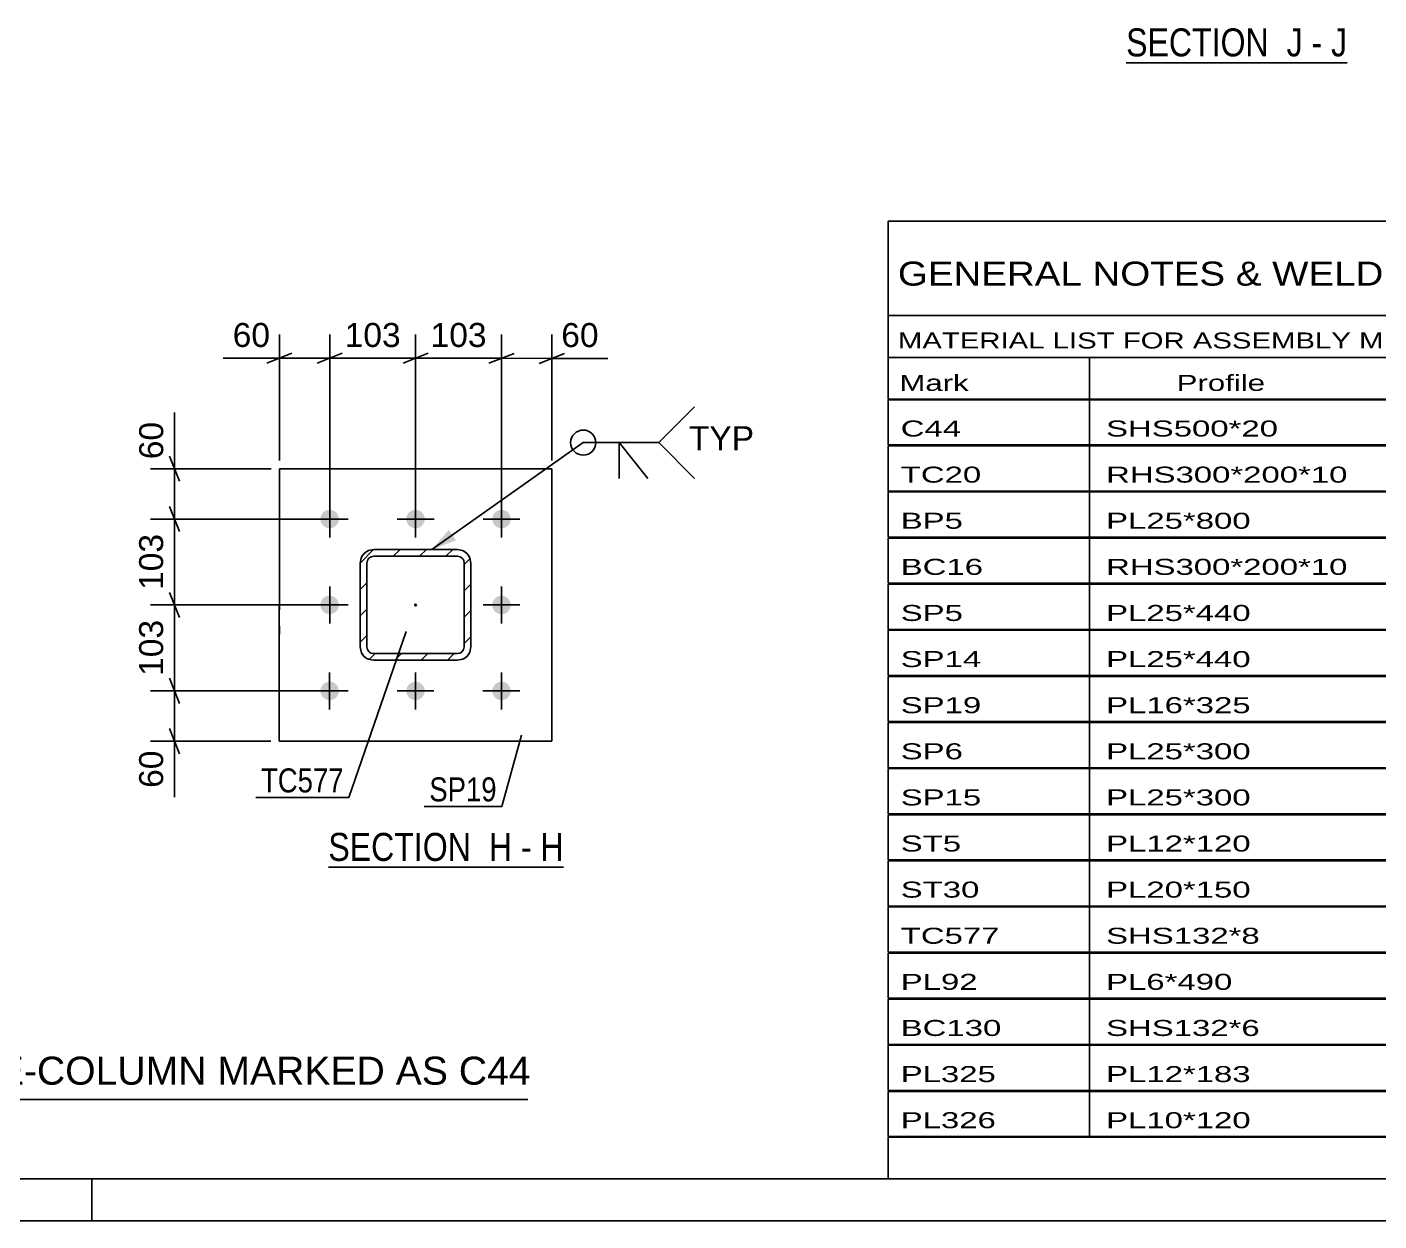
# Model space of a CAD drawing. Header units: millimetres. Extents: x -158 to 436, y -213 to 207.
# Drawn here: x 7.9 to 169.2, y -213.3 to -70.9 of the extents above; entities that cross this region are included whole.
import ezdxf

# ---------------------------------------------------------------- set-up
doc = ezdxf.new("R2010")
doc.units = ezdxf.units.MM
doc.linetypes.add('DXK_LINE_DOT2', pattern=[3.9198, 1.9599, -1.9599])
doc.linetypes.add('DXK_LINE_DOT3', pattern=[5.9187, 2.979, -0.9799, 0.9799, -0.9799])
doc.styles.add('Arial', font='ARIAL.TTF', dxfattribs={"height": 0.2})
doc.styles.add('Arial Narrow', font='ARIALN.TTF', dxfattribs={"height": 0.2})

# ---------------------------------------------------------------- blocks, each defined once
blk = doc.blocks.new('Unknown-284859241-1134')
at = {"color": 5, "linetype": 'Continuous'}
for p, q in [((-153.4, -208.34), (430.6, -208.34)), ((15.6, -213.34), (15.6, -208.34)), ((-158.4, -213.34), (435.6, -213.34))]:
    blk.add_line(p, q, dxfattribs=at)
blk = doc.blocks.new('Unknown-284859241-19 - 1250')
at = {"color": 6, "linetype": 'Continuous'}
blk.add_line((43.81, -171.15), (71.88, -171.15), dxfattribs=at)
at = {"color": 0, "linetype": 'Continuous'}
for points in [[(61.92, -170.4), (61.92, -166.9), (43.81, -166.9), (43.81, -170.4)], [(65.74, -170.4), (65.74, -166.9), (62.97, -166.9), (62.97, -170.4)], [(68.06, -170.4), (68.06, -166.9), (66.79, -166.9), (66.79, -170.4)], [(71.88, -170.4), (71.88, -166.9), (69.11, -166.9), (69.11, -170.4)]]:
    blk.add_wipeout(points, dxfattribs=at)
at = {"color": 7, "linetype": 'Continuous', "style": 'Arial Narrow'}
for s, p in [('SECTION ', (43.81, -170.4)), ('H', (62.97, -170.4)), ('H', (69.11, -170.4)), ('-', (66.79, -170.4))]:
    blk.add_text(s, height=3.34, dxfattribs=at).set_placement(p)
blk = doc.blocks.new('Unknown-284859241-20 - 6963')
at = {"color": 6, "linetype": 'Continuous'}
blk.add_line((138.99, -75.19), (165.35, -75.19), dxfattribs=at)
at = {"color": 0, "linetype": 'Continuous'}
for points in [[(157.09, -74.44), (157.09, -70.94), (138.99, -70.94), (138.99, -74.44)], [(160.06, -74.44), (160.06, -70.94), (158.14, -70.94), (158.14, -74.44)], [(162.39, -74.44), (162.39, -70.94), (161.11, -70.94), (161.11, -74.44)], [(165.35, -74.44), (165.35, -70.94), (163.44, -70.94), (163.44, -74.44)]]:
    blk.add_wipeout(points, dxfattribs=at)
at = {"color": 7, "linetype": 'Continuous', "style": 'Arial Narrow'}
for s, p in [('SECTION ', (138.99, -74.44)), ('J', (158.14, -74.44)), ('J', (163.44, -74.44)), ('-', (161.11, -74.44))]:
    blk.add_text(s, height=3.34, dxfattribs=at).set_placement(p)
blk = doc.blocks.new('Bolt-284859241-1326 - 1250')
at = {"linetype": 'Continuous'}
for points in [[(45.07, -129.62), (45.04, -129.85), (44.97, -130.07), (44.86, -130.27), (44.7, -130.44), (44.52, -130.57), (44.31, -130.67), (44.08, -130.71), (43.85, -130.71), (43.63, -130.67), (43.42, -130.57), (43.23, -130.44), (43.08, -130.26), (42.96, -130.07), (42.89, -129.85), (42.87, -129.62), (42.89, -129.39), (42.96, -129.17), (43.08, -128.97), (43.23, -128.8), (43.42, -128.67), (43.63, -128.57), (43.85, -128.53), (44.08, -128.53), (44.31, -128.57), (44.52, -128.67), (44.71, -128.8), (44.86, -128.98), (44.97, -129.17), (45.04, -129.39)], [(55.32, -129.62), (55.29, -129.85), (55.22, -130.07), (55.11, -130.27), (54.95, -130.44), (54.77, -130.58), (54.56, -130.67), (54.33, -130.72), (54.1, -130.72), (53.88, -130.67), (53.67, -130.57), (53.48, -130.44), (53.33, -130.27), (53.21, -130.07), (53.14, -129.85), (53.12, -129.62), (53.14, -129.39), (53.21, -129.17), (53.33, -128.97), (53.48, -128.8), (53.67, -128.67), (53.88, -128.58), (54.1, -128.53), (54.33, -128.53), (54.56, -128.58), (54.77, -128.67), (54.96, -128.81), (55.11, -128.98), (55.22, -129.18), (55.29, -129.4)], [(65.57, -129.63), (65.54, -129.85), (65.47, -130.07), (65.36, -130.27), (65.2, -130.44), (65.02, -130.58), (64.81, -130.67), (64.58, -130.72), (64.35, -130.72), (64.13, -130.67), (63.92, -130.58), (63.73, -130.44), (63.58, -130.27), (63.46, -130.07), (63.39, -129.85), (63.37, -129.62), (63.39, -129.39), (63.46, -129.17), (63.58, -128.98), (63.73, -128.8), (63.92, -128.67), (64.13, -128.58), (64.35, -128.53), (64.58, -128.53), (64.81, -128.58), (65.02, -128.67), (65.21, -128.81), (65.36, -128.98), (65.47, -129.18), (65.54, -129.4)], [(45.07, -139.87), (45.04, -140.1), (44.97, -140.32), (44.85, -140.52), (44.7, -140.69), (44.51, -140.82), (44.3, -140.92), (44.08, -140.96), (43.85, -140.96), (43.62, -140.92), (43.41, -140.82), (43.23, -140.69), (43.07, -140.51), (42.96, -140.32), (42.89, -140.1), (42.87, -139.87), (42.89, -139.64), (42.96, -139.42), (43.08, -139.22), (43.23, -139.05), (43.42, -138.92), (43.63, -138.82), (43.85, -138.78), (44.08, -138.78), (44.31, -138.82), (44.52, -138.92), (44.7, -139.05), (44.86, -139.23), (44.97, -139.42), (45.04, -139.64)], [(65.57, -139.88), (65.54, -140.1), (65.47, -140.32), (65.35, -140.52), (65.2, -140.69), (65.01, -140.83), (64.8, -140.92), (64.58, -140.97), (64.35, -140.97), (64.12, -140.92), (63.91, -140.83), (63.73, -140.69), (63.57, -140.52), (63.46, -140.32), (63.39, -140.1), (63.37, -139.87), (63.39, -139.64), (63.46, -139.42), (63.58, -139.23), (63.73, -139.05), (63.92, -138.92), (64.13, -138.83), (64.35, -138.78), (64.58, -138.78), (64.81, -138.83), (65.02, -138.92), (65.2, -139.06), (65.36, -139.23), (65.47, -139.43), (65.54, -139.65)], [(45.06, -150.12), (45.04, -150.35), (44.97, -150.57), (44.85, -150.77), (44.7, -150.94), (44.51, -151.07), (44.3, -151.17), (44.08, -151.21), (43.85, -151.21), (43.62, -151.17), (43.41, -151.07), (43.23, -150.94), (43.07, -150.76), (42.96, -150.57), (42.89, -150.35), (42.86, -150.12), (42.89, -149.89), (42.96, -149.67), (43.08, -149.47), (43.23, -149.3), (43.42, -149.17), (43.63, -149.07), (43.85, -149.03), (44.08, -149.03), (44.31, -149.07), (44.52, -149.17), (44.7, -149.3), (44.86, -149.48), (44.97, -149.67), (45.04, -149.89)], [(55.31, -150.12), (55.29, -150.35), (55.22, -150.57), (55.1, -150.77), (54.95, -150.94), (54.76, -151.08), (54.55, -151.17), (54.33, -151.22), (54.1, -151.22), (53.87, -151.17), (53.66, -151.07), (53.48, -150.94), (53.32, -150.77), (53.21, -150.57), (53.14, -150.35), (53.11, -150.12), (53.14, -149.89), (53.21, -149.67), (53.33, -149.47), (53.48, -149.3), (53.67, -149.17), (53.88, -149.08), (54.1, -149.03), (54.33, -149.03), (54.56, -149.08), (54.77, -149.17), (54.95, -149.31), (55.11, -149.48), (55.22, -149.68), (55.29, -149.9)], [(65.56, -150.13), (65.54, -150.35), (65.47, -150.57), (65.35, -150.77), (65.2, -150.94), (65.01, -151.08), (64.8, -151.17), (64.58, -151.22), (64.35, -151.22), (64.12, -151.17), (63.91, -151.08), (63.73, -150.94), (63.57, -150.77), (63.46, -150.57), (63.39, -150.35), (63.36, -150.12), (63.39, -149.89), (63.46, -149.67), (63.58, -149.48), (63.73, -149.3), (63.92, -149.17), (64.13, -149.08), (64.35, -149.03), (64.58, -149.03), (64.81, -149.08), (65.02, -149.17), (65.2, -149.31), (65.36, -149.48), (65.47, -149.68), (65.54, -149.9)]]:
    blk.add_hatch(color=1, dxfattribs=at).paths.add_polyline_path(points)
at = {"color": 1, "linetype": 'Continuous'}
for p, q in [((43.97, -127.42), (43.97, -131.82)), ((54.22, -127.42), (54.22, -131.82)), ((64.47, -127.42), (64.47, -131.82)), ((46.17, -129.62), (41.77, -129.62)), ((56.42, -129.62), (52.02, -129.62)), ((66.67, -129.62), (62.27, -129.62)), ((43.97, -137.67), (43.97, -142.07)), ((64.47, -137.67), (64.47, -142.07)), ((46.17, -139.87), (41.77, -139.87)), ((66.67, -139.87), (62.27, -139.87)), ((43.96, -147.92), (43.96, -152.32)), ((54.21, -147.92), (54.21, -152.32)), ((64.46, -147.92), (64.46, -152.32)), ((46.16, -150.12), (41.76, -150.12)), ((56.41, -150.12), (52.01, -150.12)), ((66.66, -150.12), (62.26, -150.12))]:
    blk.add_line(p, q, dxfattribs=at)
blk = doc.blocks.new('Part-284859241-1274 - 1250')
at = {"color": 2, "linetype": 'Continuous'}
for p, q in [((37.97, -123.62), (37.96, -156.12)), ((70.47, -123.62), (37.97, -123.62)), ((70.47, -123.62), (70.46, -156.12)), ((70.47, -123.62), (70.47, -123.62)), ((70.46, -156.12), (37.96, -156.12)), ((70.46, -156.12), (70.46, -156.12))]:
    blk.add_line(p, q, dxfattribs=at)
at = {"color": 7, "linetype": 'DXK_LINE_DOT2'}
for p, q in [((37.96, -156.12), (37.97, -123.62)), ((70.46, -156.12), (70.47, -123.62)), ((70.47, -123.62), (70.47, -123.62)), ((70.46, -156.12), (70.46, -156.12))]:
    blk.add_line(p, q, dxfattribs=at)
blk = doc.blocks.new('Part-284859241-1290 - 1250')
at = {"linetype": 'Continuous'}
h = blk.add_hatch(dxfattribs=at)
h.set_pattern_fill('', scale=0.7, style=0, pattern_type=0)
h.set_pattern_definition([(45, (49.2164, -133.271), (-1.57154, 1.57154), [])])
h.paths.add_polyline_path([(59.22, -133.27), (49.22, -133.27), (48.6, -133.39), (48.08, -133.74), (47.74, -134.26), (47.62, -134.87), (47.61, -144.87), (47.74, -145.48), (48.08, -146), (48.6, -146.35), (49.21, -146.47), (59.21, -146.47), (59.83, -146.35), (60.35, -146), (60.69, -145.49), (60.81, -144.87), (60.82, -134.87), (60.69, -134.26), (60.35, -133.74), (59.83, -133.39)])
h.paths.add_polyline_path([(59.96, -134.57), (60.02, -134.87), (60.01, -144.87), (59.95, -145.18), (59.78, -145.44), (59.52, -145.61), (59.21, -145.67), (49.21, -145.67), (48.91, -145.61), (48.65, -145.44), (48.48, -145.18), (48.41, -144.87), (48.42, -134.87), (48.48, -134.56), (48.65, -134.31), (48.91, -134.13), (49.22, -134.07), (59.22, -134.07), (59.52, -134.13), (59.78, -134.31)])
blk.add_hatch(color=246, dxfattribs=at).paths.add_polyline_path([(54.22, -139.97, -1), (54.22, -139.77, -1)])
at = {"color": 7, "linetype": 'DXK_LINE_DOT2'}
for p, q in [((48.6, -133.39), (49.22, -133.27)), ((59.22, -133.27), (49.22, -133.27)), ((59.22, -133.27), (59.83, -133.39)), ((47.61, -144.87), (47.62, -134.87)), ((47.62, -134.87), (47.74, -134.26)), ((48.41, -144.87), (48.42, -134.87)), ((48.48, -134.56), (48.42, -134.87)), ((49.22, -134.07), (48.91, -134.13)), ((49.22, -134.07), (59.22, -134.07)), ((59.52, -134.13), (59.22, -134.07)), ((60.02, -134.87), (59.96, -134.57)), ((59.96, -134.57), (59.96, -134.57)), ((60.02, -134.87), (60.01, -144.87)), ((60.69, -134.26), (60.7, -134.26)), ((60.7, -134.26), (60.82, -134.87)), ((60.82, -134.87), (60.81, -144.87)), ((47.74, -145.48), (47.61, -144.87)), ((48.41, -144.87), (48.48, -145.18)), ((59.95, -145.18), (60.01, -144.88)), ((60.01, -144.88), (60.01, -144.87)), ((60.81, -144.88), (60.69, -145.49)), ((60.81, -144.87), (60.81, -144.88)), ((49.21, -146.47), (48.6, -146.35)), ((48.91, -145.61), (49.21, -145.67)), ((49.21, -145.67), (59.21, -145.67)), ((49.21, -146.47), (59.21, -146.47)), ((59.21, -145.67), (59.52, -145.61)), ((59.83, -146.35), (59.21, -146.47))]:
    blk.add_line(p, q, dxfattribs=at)
at = {"color": 2, "linetype": 'Continuous'}
for p, q in [((49.22, -133.27), (48.6, -133.39)), ((49.22, -133.27), (49.22, -133.27)), ((49.22, -133.27), (59.22, -133.27)), ((59.22, -133.27), (59.22, -133.27)), ((59.83, -133.39), (59.22, -133.27)), ((47.61, -144.87), (47.62, -134.87)), ((47.74, -134.26), (47.62, -134.87)), ((47.62, -134.87), (47.62, -134.87)), ((48.41, -144.87), (48.42, -134.87)), ((48.42, -134.87), (48.48, -134.56)), ((48.42, -134.87), (48.42, -134.87)), ((48.91, -134.13), (49.22, -134.07)), ((49.22, -134.07), (49.22, -134.07)), ((49.22, -134.07), (59.22, -134.07)), ((59.22, -134.07), (59.22, -134.07)), ((59.22, -134.07), (59.52, -134.13)), ((59.96, -134.57), (60.02, -134.87)), ((60.01, -144.87), (60.02, -134.87)), ((60.02, -134.87), (60.02, -134.87)), ((60.82, -134.87), (60.69, -134.26)), ((60.81, -144.87), (60.82, -134.87)), ((60.82, -134.87), (60.82, -134.87)), ((47.61, -144.87), (47.61, -144.87)), ((47.61, -144.87), (47.74, -145.48)), ((48.41, -144.87), (48.41, -144.87)), ((48.48, -145.18), (48.41, -144.87)), ((60.01, -144.87), (59.95, -145.18)), ((60.01, -144.87), (60.01, -144.87)), ((60.69, -145.49), (60.81, -144.87)), ((60.81, -144.87), (60.81, -144.87)), ((48.6, -146.35), (49.21, -146.47)), ((49.21, -145.67), (48.91, -145.61)), ((49.21, -145.67), (49.21, -145.67)), ((49.21, -145.67), (59.21, -145.67)), ((49.21, -146.47), (49.21, -146.47)), ((49.21, -146.47), (59.21, -146.47)), ((59.52, -145.61), (59.21, -145.67)), ((59.21, -145.67), (59.21, -145.67)), ((59.21, -146.47), (59.83, -146.35)), ((59.21, -146.47), (59.21, -146.47))]:
    blk.add_line(p, q, dxfattribs=at)
at = {"color": 7, "linetype": 'DXK_LINE_DOT3'}
blk.add_line((54.22, -139.87), (54.22, -139.87), dxfattribs=at)
at = {"color": 246, "linetype": 'DXK_LINE_DOT2'}
blk.add_line((54.22, -139.87), (54.22, -139.87), dxfattribs=at)
at = {"color": 246, "linetype": 'Continuous'}
blk.add_circle((54.22, -139.87), 0.1, dxfattribs=at)
at = {"color": 7, "linetype": 'DXK_LINE_DOT2'}
for centre, radius, start, end in [((49.22, -134.87), 1.6, 112.4901, 157.4901), ((59.22, -134.87), 1.6, 22.4901, 67.4901), ((49.22, -134.87), 0.8, 112.4901, 157.4901), ((59.22, -134.87), 0.8, 22.4901, 67.4901), ((49.21, -144.87), 1.6, 202.4901, 247.4901), ((49.21, -144.87), 0.8, 202.4901, 247.4901), ((59.21, -144.87), 0.8, 292.4901, 337.4901), ((59.21, -144.87), 1.6, 292.4901, 337.4901)]:
    blk.add_arc(centre, radius, start, end, dxfattribs=at)
at = {"color": 2, "linetype": 'Continuous'}
for centre, radius, start, end in [((49.22, -134.87), 1.6, 112.4901, 157.4901), ((59.22, -134.87), 1.6, 22.4901, 67.4901), ((49.22, -134.87), 0.8, 112.4901, 157.4901), ((59.22, -134.87), 0.8, 22.4901, 67.4901), ((49.21, -144.87), 1.6, 202.4901, 247.4901), ((49.21, -144.87), 0.8, 202.4901, 247.4901), ((59.21, -144.87), 0.8, 292.4901, 337.4901), ((59.21, -144.87), 1.6, 292.4901, 337.4901)]:
    blk.add_arc(centre, radius, start, end, dxfattribs=at)
blk = doc.blocks.new('StraightDimension-284859241-1368 - 1250')
at = {"color": 7, "linetype": 'Continuous'}
for p, q in [((54.22, -128.62), (54.22, -107.6)), ((64.47, -128.62), (64.47, -107.6)), ((52.72, -111.05), (55.72, -109.85)), ((54.22, -110.45), (64.47, -110.45)), ((65.97, -109.86), (62.97, -111.05))]:
    blk.add_line(p, q, dxfattribs=at)
at = {"color": 0}
blk.add_wipeout([(63.28, -109.7), (63.28, -105.5), (55.41, -105.5), (55.41, -109.7)], dxfattribs=at)
at = {"color": 3, "style": 'Arial'}
blk.add_text('103', height=2.865, rotation=-0.0115, dxfattribs=at).set_placement((56.01, -109.1))
blk = doc.blocks.new('StraightDimension-284859241-1339 - 1250')
at = {"color": 7, "linetype": 'Continuous'}
for p, q in [((37.97, -122.62), (37.97, -107.6)), ((43.97, -128.62), (43.97, -107.6)), ((36.47, -111.05), (39.47, -109.85)), ((37.97, -110.45), (43.97, -110.45)), ((45.47, -109.85), (42.47, -111.05))]:
    blk.add_line(p, q, dxfattribs=at)
at = {"color": 0}
blk.add_wipeout([(37.45, -109.7), (37.45, -105.5), (31.8, -105.5), (31.8, -109.7)], dxfattribs=at)
at = {"color": 7, "linetype": 'Continuous'}
blk.add_line((37.97, -110.45), (31.27, -110.45), dxfattribs=at)
blk.add_line((37.97, -110.45), (31.27, -110.45), dxfattribs=at)
at = {"color": 3, "style": 'Arial'}
blk.add_text('60', height=2.865, rotation=-0.0115, dxfattribs=at).set_placement((32.4, -109.1))
blk = doc.blocks.new('StraightDimension-284859241-1412 - 1250')
at = {"color": 7, "linetype": 'Continuous'}
for p, q in [((24.86, -122.12), (26.05, -125.12)), ((36.97, -123.62), (22.61, -123.62)), ((25.45, -129.62), (25.46, -123.62)), ((26.05, -131.12), (24.85, -128.12)), ((42.97, -129.62), (22.6, -129.62))]:
    blk.add_line(p, q, dxfattribs=at)
at = {"color": 0}
blk.add_wipeout([(24.71, -117.44), (20.51, -117.44), (20.51, -123.09), (24.71, -123.09)], dxfattribs=at)
at = {"color": 7, "linetype": 'Continuous'}
blk.add_line((25.46, -123.62), (25.46, -116.92), dxfattribs=at)
blk.add_line((25.46, -123.62), (25.46, -116.92), dxfattribs=at)
at = {"color": 3, "style": 'Arial'}
blk.add_text('60', height=2.865, rotation=89.9888, dxfattribs=at).set_placement((24.11, -122.49))
blk = doc.blocks.new('StraightDimension-284859241-1422 - 1250')
at = {"color": 7, "linetype": 'Continuous'}
for p, q in [((24.85, -148.62), (26.05, -151.62)), ((42.96, -150.12), (22.6, -150.12)), ((25.45, -156.12), (25.45, -150.12)), ((26.05, -157.62), (24.85, -154.62)), ((36.96, -156.12), (22.6, -156.12))]:
    blk.add_line(p, q, dxfattribs=at)
at = {"color": 0}
blk.add_wipeout([(24.7, -156.64), (20.5, -156.64), (20.5, -162.29), (24.7, -162.29)], dxfattribs=at)
at = {"color": 7, "linetype": 'Continuous'}
blk.add_line((25.45, -156.12), (25.45, -162.81), dxfattribs=at)
blk.add_line((25.45, -156.12), (25.45, -162.81), dxfattribs=at)
at = {"color": 3, "style": 'Arial'}
blk.add_text('60', height=2.865, rotation=89.9888, dxfattribs=at).set_placement((24.1, -161.69))
blk = doc.blocks.new('StraightDimension-284859241-1358 - 1250')
at = {"color": 7, "linetype": 'Continuous'}
for p, q in [((43.97, -128.62), (43.97, -107.6)), ((54.22, -128.62), (54.22, -107.6)), ((42.47, -111.05), (45.47, -109.85)), ((43.97, -110.45), (54.22, -110.45)), ((55.72, -109.85), (52.72, -111.05))]:
    blk.add_line(p, q, dxfattribs=at)
at = {"color": 0}
blk.add_wipeout([(53.03, -109.7), (53.03, -105.5), (45.16, -105.5), (45.16, -109.7)], dxfattribs=at)
at = {"color": 3, "style": 'Arial'}
blk.add_text('103', height=2.865, rotation=-0.0115, dxfattribs=at).set_placement((45.76, -109.1))
blk = doc.blocks.new('StraightDimension-284859241-1378 - 1250')
at = {"color": 7, "linetype": 'Continuous'}
for p, q in [((64.47, -128.62), (64.47, -107.6)), ((70.47, -122.62), (70.47, -107.61)), ((62.97, -111.05), (65.97, -109.86)), ((64.47, -110.45), (70.47, -110.46)), ((71.97, -109.86), (68.97, -111.06))]:
    blk.add_line(p, q, dxfattribs=at)
at = {"color": 0}
blk.add_wipeout([(76.64, -109.71), (76.64, -105.51), (71, -105.51), (71, -109.71)], dxfattribs=at)
at = {"color": 7, "linetype": 'Continuous'}
blk.add_line((70.47, -110.46), (77.17, -110.46), dxfattribs=at)
blk.add_line((70.47, -110.46), (77.17, -110.46), dxfattribs=at)
at = {"color": 3, "style": 'Arial'}
blk.add_text('60', height=2.865, rotation=-0.0115, dxfattribs=at).set_placement((71.6, -109.11))
blk = doc.blocks.new('StraightDimension-284859241-1389 - 1250')
at = {"color": 7, "linetype": 'Continuous'}
for p, q in [((24.85, -138.37), (26.05, -141.37)), ((42.97, -139.87), (22.6, -139.87)), ((25.45, -150.12), (25.45, -139.87)), ((26.05, -151.62), (24.85, -148.62)), ((42.96, -150.12), (22.6, -150.12))]:
    blk.add_line(p, q, dxfattribs=at)
at = {"color": 0}
blk.add_wipeout([(24.7, -141.06), (20.5, -141.06), (20.5, -148.93), (24.7, -148.93)], dxfattribs=at)
at = {"color": 3, "style": 'Arial'}
blk.add_text('103', height=2.865, rotation=89.9888, dxfattribs=at).set_placement((24.1, -148.33))
blk = doc.blocks.new('StraightDimension-284859241-1402 - 1250')
at = {"color": 7, "linetype": 'Continuous'}
for p, q in [((24.85, -128.12), (26.05, -131.12)), ((42.97, -129.62), (22.6, -129.62)), ((25.45, -139.87), (25.45, -129.62)), ((26.05, -141.37), (24.85, -138.37)), ((42.97, -139.87), (22.6, -139.87))]:
    blk.add_line(p, q, dxfattribs=at)
at = {"color": 0}
blk.add_wipeout([(24.7, -130.81), (20.5, -130.81), (20.5, -138.68), (24.7, -138.68)], dxfattribs=at)
at = {"color": 3, "style": 'Arial'}
blk.add_text('103', height=2.865, rotation=89.9888, dxfattribs=at).set_placement((24.1, -138.08))
blk = doc.blocks.new('Unknown-284859241-10453')
at = {"color": 7, "linetype": 'Continuous'}
for p, q in [((110.6, -94.09), (270.6, -94.09)), ((110.6, -105.34), (110.6, -94.09)), ((270.6, -94.09), (270.6, -105.34)), ((110.6, -105.34), (270.6, -105.34)), ((110.6, -105.34), (110.6, -110.34)), ((270.6, -105.34), (270.6, -110.34)), ((110.6, -110.34), (270.6, -110.34)), ((110.6, -110.34), (110.6, -115.34)), ((134.6, -110.34), (134.6, -115.34)), ((170.1, -110.34), (170.1, -115.34)), ((196.1, -110.34), (196.1, -115.34)), ((209.1, -110.34), (209.1, -115.34)), ((226.6, -110.34), (226.6, -115.34)), ((248.6, -110.34), (248.6, -115.34)), ((270.6, -110.34), (270.6, -115.34)), ((110.6, -115.34), (270.6, -115.34)), ((110.6, -115.39), (110.6, -120.79)), ((110.6, -115.39), (270.6, -115.39)), ((134.6, -115.34), (134.6, -120.84)), ((170.1, -115.34), (170.1, -120.84)), ((196.1, -115.34), (196.1, -120.84)), ((209.1, -115.34), (209.1, -120.84)), ((226.6, -115.34), (226.6, -120.84)), ((248.6, -115.34), (248.6, -120.84)), ((270.6, -115.39), (270.6, -120.79)), ((110.6, -120.79), (270.6, -120.79)), ((110.6, -120.89), (110.6, -126.29)), ((110.6, -120.89), (270.6, -120.89)), ((134.6, -120.84), (134.6, -126.34)), ((170.1, -120.84), (170.1, -126.34)), ((196.1, -120.84), (196.1, -126.34)), ((209.1, -120.84), (209.1, -126.34)), ((226.6, -120.84), (226.6, -126.34)), ((248.6, -120.84), (248.6, -126.34)), ((270.6, -120.89), (270.6, -126.29)), ((110.6, -126.29), (270.6, -126.29)), ((110.6, -126.39), (110.6, -131.79)), ((110.6, -126.39), (270.6, -126.39)), ((134.6, -126.34), (134.6, -131.84)), ((170.1, -126.34), (170.1, -131.84)), ((196.1, -126.34), (196.1, -131.84)), ((209.1, -126.34), (209.1, -131.84)), ((226.6, -126.34), (226.6, -131.84)), ((248.6, -126.34), (248.6, -131.84)), ((270.6, -126.39), (270.6, -131.79)), ((110.6, -131.79), (270.6, -131.79)), ((110.6, -131.89), (110.6, -137.29)), ((110.6, -131.89), (270.6, -131.89)), ((134.6, -131.84), (134.6, -137.34)), ((170.1, -131.84), (170.1, -137.34)), ((196.1, -131.84), (196.1, -137.34)), ((209.1, -131.84), (209.1, -137.34)), ((226.6, -131.84), (226.6, -137.34)), ((248.6, -131.84), (248.6, -137.34)), ((270.6, -131.89), (270.6, -137.29)), ((110.6, -137.29), (270.6, -137.29)), ((110.6, -137.39), (110.6, -142.79)), ((110.6, -137.39), (270.6, -137.39)), ((134.6, -137.34), (134.6, -142.84)), ((170.1, -137.34), (170.1, -142.84)), ((196.1, -137.34), (196.1, -142.84)), ((209.1, -137.34), (209.1, -142.84)), ((226.6, -137.34), (226.6, -142.84)), ((248.6, -137.34), (248.6, -142.84)), ((270.6, -137.39), (270.6, -142.79)), ((110.6, -142.79), (270.6, -142.79)), ((110.6, -142.89), (110.6, -148.29)), ((110.6, -142.89), (270.6, -142.89)), ((134.6, -142.84), (134.6, -148.34)), ((170.1, -142.84), (170.1, -148.34)), ((196.1, -142.84), (196.1, -148.34)), ((209.1, -142.84), (209.1, -148.34)), ((226.6, -142.84), (226.6, -148.34)), ((248.6, -142.84), (248.6, -148.34)), ((270.6, -142.89), (270.6, -148.29)), ((110.6, -148.29), (270.6, -148.29)), ((134.6, -148.34), (134.6, -153.84)), ((170.1, -148.34), (170.1, -153.84)), ((196.1, -148.34), (196.1, -153.84)), ((209.1, -148.34), (209.1, -153.84)), ((226.6, -148.34), (226.6, -153.84)), ((248.6, -148.34), (248.6, -153.84)), ((110.6, -148.39), (110.6, -153.79)), ((110.6, -148.39), (270.6, -148.39)), ((270.6, -148.39), (270.6, -153.79)), ((110.6, -153.79), (270.6, -153.79)), ((110.6, -153.89), (110.6, -159.29)), ((110.6, -153.89), (270.6, -153.89)), ((134.6, -153.84), (134.6, -159.34)), ((170.1, -153.84), (170.1, -159.34)), ((196.1, -153.84), (196.1, -159.34)), ((209.1, -153.84), (209.1, -159.34)), ((226.6, -153.84), (226.6, -159.34)), ((248.6, -153.84), (248.6, -159.34)), ((270.6, -153.89), (270.6, -159.29)), ((110.6, -159.29), (270.6, -159.29)), ((110.6, -159.39), (110.6, -164.79)), ((110.6, -159.39), (270.6, -159.39)), ((134.6, -159.34), (134.6, -164.84)), ((170.1, -159.34), (170.1, -164.84)), ((196.1, -159.34), (196.1, -164.84)), ((209.1, -159.34), (209.1, -164.84)), ((226.6, -159.34), (226.6, -164.84)), ((248.6, -159.34), (248.6, -164.84)), ((270.6, -159.39), (270.6, -164.79)), ((110.6, -164.79), (270.6, -164.79)), ((110.6, -164.89), (110.6, -170.29)), ((110.6, -164.89), (270.6, -164.89)), ((134.6, -164.84), (134.6, -170.34)), ((170.1, -164.84), (170.1, -170.34)), ((196.1, -164.84), (196.1, -170.34)), ((209.1, -164.84), (209.1, -170.34)), ((226.6, -164.84), (226.6, -170.34)), ((248.6, -164.84), (248.6, -170.34)), ((270.6, -164.89), (270.6, -170.29)), ((110.6, -170.29), (270.6, -170.29)), ((110.6, -170.39), (110.6, -175.79)), ((110.6, -170.39), (270.6, -170.39)), ((134.6, -170.34), (134.6, -175.84)), ((170.1, -170.34), (170.1, -175.84)), ((196.1, -170.34), (196.1, -175.84)), ((209.1, -170.34), (209.1, -175.84)), ((226.6, -170.34), (226.6, -175.84)), ((248.6, -170.34), (248.6, -175.84)), ((270.6, -170.39), (270.6, -175.79)), ((110.6, -175.79), (270.6, -175.79)), ((110.6, -175.89), (110.6, -181.29)), ((110.6, -175.89), (270.6, -175.89)), ((134.6, -175.84), (134.6, -181.34)), ((170.1, -175.84), (170.1, -181.34)), ((196.1, -175.84), (196.1, -181.34)), ((209.1, -175.84), (209.1, -181.34)), ((226.6, -175.84), (226.6, -181.34)), ((248.6, -175.84), (248.6, -181.34)), ((270.6, -175.89), (270.6, -181.29)), ((110.6, -181.29), (270.6, -181.29)), ((110.6, -181.39), (110.6, -186.79)), ((110.6, -181.39), (270.6, -181.39)), ((134.6, -181.34), (134.6, -186.84)), ((170.1, -181.34), (170.1, -186.84)), ((196.1, -181.34), (196.1, -186.84)), ((209.1, -181.34), (209.1, -186.84)), ((226.6, -181.34), (226.6, -186.84)), ((248.6, -181.34), (248.6, -186.84)), ((270.6, -181.39), (270.6, -186.79)), ((110.6, -186.79), (270.6, -186.79)), ((110.6, -186.89), (110.6, -192.29)), ((110.6, -186.89), (270.6, -186.89)), ((134.6, -186.84), (134.6, -192.34)), ((170.1, -186.84), (170.1, -192.34)), ((196.1, -186.84), (196.1, -192.34)), ((209.1, -186.84), (209.1, -192.34)), ((226.6, -186.84), (226.6, -192.34)), ((248.6, -186.84), (248.6, -192.34)), ((270.6, -186.89), (270.6, -192.29)), ((110.6, -192.29), (270.6, -192.29)), ((110.6, -192.39), (110.6, -197.79)), ((110.6, -192.39), (270.6, -192.39)), ((134.6, -192.34), (134.6, -197.84)), ((170.1, -192.34), (170.1, -197.84)), ((196.1, -192.34), (196.1, -197.84)), ((209.1, -192.34), (209.1, -197.84)), ((226.6, -192.34), (226.6, -197.84)), ((248.6, -192.34), (248.6, -197.84)), ((270.6, -192.39), (270.6, -197.79)), ((110.6, -197.79), (270.6, -197.79)), ((110.6, -197.89), (110.6, -203.29)), ((110.6, -197.89), (270.6, -197.89)), ((134.6, -197.84), (134.6, -203.34)), ((170.1, -197.84), (170.1, -203.34)), ((196.1, -197.84), (196.1, -203.34)), ((209.1, -197.84), (209.1, -203.34)), ((226.6, -197.84), (226.6, -203.34)), ((248.6, -197.84), (248.6, -203.34)), ((270.6, -197.89), (270.6, -203.29)), ((110.6, -203.29), (270.6, -203.29)), ((110.6, -203.34), (270.6, -203.34)), ((110.6, -203.34), (110.6, -208.34)), ((226.6, -203.34), (226.6, -208.34)), ((248.6, -203.34), (248.6, -208.34)), ((270.6, -203.34), (270.6, -208.34)), ((110.6, -208.34), (270.6, -208.34))]:
    blk.add_line(p, q, dxfattribs=at)
at = {"color": 7, "style": 'Arial Narrow'}
for s, height, width, p in [('GENERAL NOTES & WELD DETAILS :', 2.8633, 1.4, (111.76, -101.78)), ('REFER TYP DRAWING TYP-01', 1.9089, 1.6, (195.3, -101.68)), ("MATERIAL LIST FOR ASSEMBLY MK'D", 1.9089, 1.6, (111.76, -109.28)), ('C44', 1.909, 1.794707, (206.8, -109.37)), ('1', 1.91, 1.794707, (232.69, -109.28)), ('No. Required', 1.9089, 1.6, (242.02, -109.28)), ('Mark', 1.909, 1.7, (111.94, -114.34)), ('Profile', 1.909, 1.7, (145.02, -114.34)), ('Material', 1.909, 1.7, (175.14, -114.28)), ('No.', 1.909, 1.7, (200.1, -114.28)), ('Length', 1.909, 1.7, (210.6, -114.28)), ('Area', 1.909, 1.7, (233.1, -114.28)), ('Weight', 1.909, 1.7, (252.6, -114.28))]:
    blk.add_text(s, height=height, dxfattribs=dict(at, width=width)).set_placement(p)
at = {"color": 7, "linetype": 'Continuous', "style": 'Arial Narrow'}
for s, height, width, p in [('C44', 1.909, 1.794707, (112.1, -119.78)), ('SHS500*20', 1.909, 1.794707, (136.6, -119.78)), ('E350', 1.909, 1.794707, (176.34, -119.78)), ('1', 1.91, 1.794707, (200.46, -119.78)), ('8109', 1.909, 1.794707, (213.19, -119.78)), ('16.3', 1.909, 1.794707, (234.73, -119.78)), ('2444.4', 1.909, 1.794707, (251.37, -119.78)), ('TC20', 1.909, 1.794707, (112.1, -125.28)), ('RHS300*200*10', 1.9089, 1.794707, (136.6, -125.28)), ('E350', 1.909, 1.794707, (176.34, -125.28)), ('2', 1.91, 1.794707, (200.46, -125.28)), ('1075', 1.909, 1.794707, (213.19, -125.28)), ('1.1', 1.909, 1.794707, (236.92, -125.28)), ('162.0', 1.909, 1.794707, (253.56, -125.28)), ('BP5', 1.909, 1.794707, (112.1, -130.78)), ('PL25*800', 1.909, 1.794707, (136.6, -130.78)), ('E350', 1.909, 1.794707, (176.34, -130.78)), ('1', 1.91, 1.794707, (200.46, -130.78)), ('800', 1.909, 1.794707, (215.37, -130.78)), ('1.4', 1.909, 1.794707, (236.92, -130.78)), ('125.6', 1.909, 1.794707, (253.56, -130.78)), ('BC16', 1.909, 1.794707, (112.1, -136.28)), ('RHS300*200*10', 1.9089, 1.794707, (136.6, -136.28)), ('E350', 1.909, 1.794707, (176.34, -136.28)), ('2', 1.91, 1.794707, (200.46, -136.28)), ('475', 1.909, 1.794707, (215.37, -136.28)), ('0.5', 1.909, 1.794707, (236.92, -136.28)), ('71.6', 1.909, 1.794707, (255.75, -136.28)), ('SP5', 1.909, 1.794707, (112.1, -141.78)), ('PL25*440', 1.909, 1.794707, (136.6, -141.78)), ('E350', 1.909, 1.794707, (176.34, -141.78)), ('1', 1.91, 1.794707, (200.46, -141.78)), ('540', 1.909, 1.794707, (215.37, -141.78)), ('0.5', 1.909, 1.794707, (236.92, -141.78)), ('46.6', 1.909, 1.794707, (255.75, -141.78)), ('SP14', 1.909, 1.794707, (112.1, -147.28)), ('PL25*440', 1.909, 1.794707, (136.6, -147.28)), ('E350', 1.909, 1.794707, (176.34, -147.28)), ('1', 1.91, 1.794707, (200.46, -147.28)), ('540', 1.909, 1.794707, (215.37, -147.28)), ('0.5', 1.909, 1.794707, (236.92, -147.28)), ('46.6', 1.909, 1.794707, (255.75, -147.28)), ('SP19', 1.909, 1.794707, (112.1, -152.78)), ('PL16*325', 1.909, 1.794707, (136.6, -152.78)), ('E350', 1.909, 1.794707, (176.34, -152.78)), ('2', 1.91, 1.794707, (200.46, -152.78)), ('325', 1.909, 1.794707, (215.37, -152.78)), ('0.2', 1.909, 1.794707, (236.92, -152.78)), ('26.5', 1.909, 1.794707, (255.75, -152.78)), ('SP6', 1.909, 1.794707, (112.1, -158.28)), ('PL25*300', 1.909, 1.794707, (136.6, -158.28)), ('E350', 1.909, 1.794707, (176.34, -158.28)), ('1', 1.91, 1.794707, (200.46, -158.28)), ('440', 1.909, 1.794707, (215.37, -158.28)), ('0.3', 1.909, 1.794707, (236.92, -158.28)), ('25.9', 1.909, 1.794707, (255.75, -158.28)), ('SP15', 1.909, 1.794707, (112.1, -163.78)), ('PL25*300', 1.909, 1.794707, (136.6, -163.78)), ('E350', 1.909, 1.794707, (176.34, -163.78)), ('1', 1.91, 1.794707, (200.46, -163.78)), ('440', 1.909, 1.794707, (215.37, -163.78)), ('0.3', 1.909, 1.794707, (236.92, -163.78)), ('25.9', 1.909, 1.794707, (255.75, -163.78)), ('ST5', 1.909, 1.794707, (112.1, -169.28)), ('PL12*120', 1.909, 1.794707, (136.6, -169.28)), ('E350', 1.909, 1.794707, (176.34, -169.28)), ('32', 1.909, 1.794707, (199.37, -169.28)), ('120', 1.909, 1.794707, (215.37, -169.28)), ('0.0', 1.909, 1.794707, (236.92, -169.28)), ('21.4', 1.909, 1.794707, (255.75, -169.28)), ('ST30', 1.909, 1.794707, (112.1, -174.78)), ('PL20*150', 1.909, 1.794707, (136.6, -174.78)), ('E350', 1.909, 1.794707, (176.34, -174.78)), ('8', 1.91, 1.794707, (200.46, -174.78)), ('150', 1.909, 1.794707, (215.37, -174.78)), ('0.0', 1.909, 1.794707, (236.92, -174.78)), ('17.4', 1.909, 1.794707, (255.75, -174.78)), ('TC577', 1.909, 1.794707, (112.1, -180.28)), ('SHS132*8', 1.909, 1.794707, (136.6, -180.28)), ('E350', 1.909, 1.794707, (176.34, -180.28)), ('1', 1.91, 1.794707, (200.46, -180.28)), ('400', 1.909, 1.794707, (215.37, -180.28)), ('0.2', 1.909, 1.794707, (236.92, -180.28)), ('11.7', 1.909, 1.794707, (255.75, -180.28)), ('PL92', 1.909, 1.794707, (112.1, -185.78)), ('PL6*490', 1.909, 1.794707, (136.6, -185.78)), ('E350', 1.909, 1.794707, (176.34, -185.78)), ('490', 1.909, 1.794707, (215.37, -185.78)), ('0.5', 1.909, 1.794707, (236.92, -185.78)), ('11.3', 1.909, 1.794707, (255.75, -185.78)), ('1', 1.91, 1.794707, (200.46, -185.78)), ('BC130', 1.909, 1.794707, (112.1, -191.28)), ('SHS132*6', 1.909, 1.794707, (136.6, -191.28)), ('E350', 1.909, 1.794707, (176.34, -191.28)), ('1', 1.91, 1.794707, (200.46, -191.28)), ('300', 1.909, 1.794707, (215.37, -191.28)), ('0.1', 1.909, 1.794707, (236.92, -191.28)), ('6.6', 1.909, 1.794707, (257.93, -191.28)), ('PL325', 1.909, 1.794707, (112.1, -196.78)), ('PL12*183', 1.909, 1.794707, (136.6, -196.78)), ('E350', 1.909, 1.794707, (176.34, -196.78)), ('2', 1.91, 1.794707, (200.46, -196.78)), ('206', 1.909, 1.794707, (215.37, -196.78)), ('0.1', 1.909, 1.794707, (236.92, -196.78)), ('5.8', 1.909, 1.794707, (257.93, -196.78)), ('PL326', 1.909, 1.794707, (112.1, -202.28)), ('PL10*120', 1.909, 1.794707, (136.6, -202.28)), ('E350', 1.909, 1.794707, (176.34, -202.28)), ('2', 1.91, 1.794707, (200.46, -202.28)), ('183', 1.909, 1.794707, (215.37, -202.28)), ('0.1', 1.909, 1.794707, (236.92, -202.28)), ('3.5', 1.909, 1.794707, (257.93, -202.28)), ('Total', 1.909, 1.7, (212.94, -206.84)), ('24.8', 1.909, 1.794707, (234.25, -206.84)), ('3052.8', 1.909, 1.794707, (251.37, -206.84))]:
    blk.add_text(s, height=height, dxfattribs=dict(at, width=width)).set_placement(p)
blk = doc.blocks.new('Unknown-284859241-10454')
at = {"color": 7, "linetype": 'Continuous'}
blk.add_line((-2.4, -198.84), (67.6, -198.84), dxfattribs=at)
at = {"color": 7, "style": 'Arial'}
blk.add_text('ONE-COLUMN MARKED AS C44', height=3.3428, dxfattribs=at).set_placement((-2.63, -197.09))
blk = doc.blocks.new('WeldMark-284859241-1432 - 1250')
at = {"linetype": 'Continuous'}
blk.add_hatch(color=30, dxfattribs=at).paths.add_polyline_path([(59.04, -132.15), (56.16, -133.27), (58.17, -130.93)])
at = {"color": 30, "linetype": 'Continuous'}
for p, q in [((56.16, -133.27), (74.22, -120.51)), ((74.22, -120.51), (83.22, -120.51))]:
    blk.add_line(p, q, dxfattribs=at)
at = {"color": 3, "linetype": 'Continuous'}
for q in [(81.93, -124.8), (78.5, -124.8)]:
    blk.add_line((78.5, -120.51), q, dxfattribs=at)
for start, end in [(90, 270), (270, 90)]:
    blk.add_arc((74.22, -120.51), 1.5, start, end, dxfattribs=at)
at = {"color": 0, "linetype": 'Continuous'}
blk.add_wipeout([(94.59, -121.41), (94.59, -118.41), (86.82, -118.41), (86.82, -121.41)], dxfattribs=at)
blk.add_wipeout([(94.59, -121.41), (94.59, -118.41), (86.82, -118.41), (86.82, -121.41)], dxfattribs=at)
at = {"color": 3, "linetype": 'Continuous'}
for q in [(87.5, -116.23), (87.5, -124.8)]:
    blk.add_line((83.22, -120.51), q, dxfattribs=at)
at = {"color": 3, "linetype": 'Continuous', "style": 'Arial'}
blk.add_text('TYP', height=2.865, dxfattribs=at).set_placement((86.82, -121.41))
blk = doc.blocks.new('Mark-284859241-1269 - 1250')
at = {"color": 0}
blk.add_wipeout([(63.9, -163.3), (63.9, -160.3), (55.86, -160.3), (55.86, -163.3)], dxfattribs=at)
blk.add_wipeout([(63.9, -163.3), (63.9, -160.3), (55.86, -160.3), (55.86, -163.3)], dxfattribs=at)
at = {"color": 30, "linetype": 'Continuous'}
for p in [(66.85, -155.39), (55.26, -163.9)]:
    blk.add_line(p, (64.5, -163.9), dxfattribs=at)
at = {"color": 3, "style": 'Arial Narrow'}
blk.add_text('SP19', height=2.863, dxfattribs=at).set_placement((55.86, -163.3))
blk = doc.blocks.new('Mark-284859241-1286 - 1250')
at = {"color": 0}
blk.add_wipeout([(45.65, -162.23), (45.65, -159.23), (35.78, -159.23), (35.78, -162.23)], dxfattribs=at)
blk.add_wipeout([(45.65, -162.23), (45.65, -159.23), (35.78, -159.23), (35.78, -162.23)], dxfattribs=at)
at = {"color": 30, "linetype": 'Continuous'}
for p in [(53.11, -143.02), (35.18, -162.83)]:
    blk.add_line(p, (46.25, -162.83), dxfattribs=at)
at = {"color": 3, "style": 'Arial Narrow'}
blk.add_text('TC577', height=2.863, dxfattribs=at).set_placement((35.78, -162.23))

msp = doc.modelspace()

# ---------------------------------------------------------------- block references
for name in ['Unknown-284859241-1134', 'Unknown-284859241-10453', 'Part-284859241-1274 - 1250', 'Bolt-284859241-1326 - 1250', 'Part-284859241-1290 - 1250', 'Unknown-284859241-10454']:
    msp.add_blockref(name, (0, 0))

# ---------------------------------------------------------------- next in the draw order: block references
for name in ['Unknown-284859241-20 - 6963', 'StraightDimension-284859241-1339 - 1250', 'StraightDimension-284859241-1368 - 1250', 'StraightDimension-284859241-1422 - 1250', 'Mark-284859241-1269 - 1250', 'Unknown-284859241-19 - 1250']:
    msp.add_blockref(name, (0, 0))

# ---------------------------------------------------------------- next in the draw order: block references
for name in ['StraightDimension-284859241-1378 - 1250', 'StraightDimension-284859241-1412 - 1250', 'StraightDimension-284859241-1389 - 1250']:
    msp.add_blockref(name, (0, 0))

# ---------------------------------------------------------------- next in the draw order: block references
for name in ['StraightDimension-284859241-1358 - 1250', 'Mark-284859241-1286 - 1250']:
    msp.add_blockref(name, (0, 0))

# ---------------------------------------------------------------- next in the draw order: block references
for name in ['WeldMark-284859241-1432 - 1250', 'StraightDimension-284859241-1402 - 1250']:
    msp.add_blockref(name, (0, 0))

doc.saveas('drawing.dxf')
